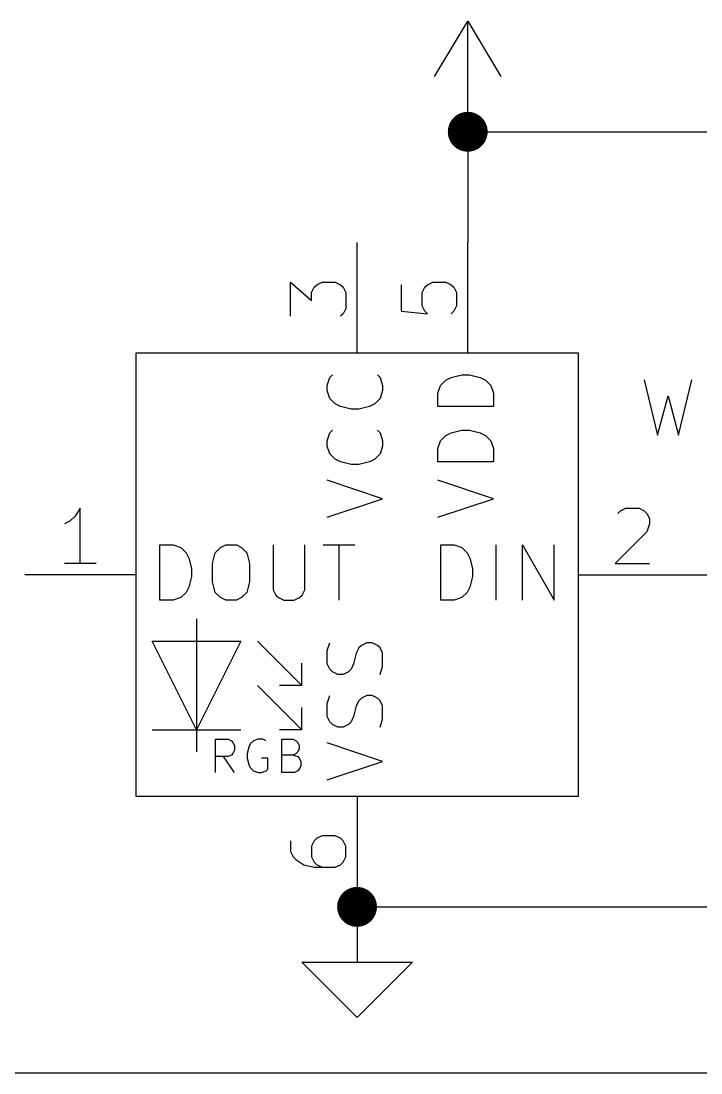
# Model space of a CAD drawing. Extents: x 0.4 to 11.3, y -7.9 to -0.4.
# Drawn here: x 2.596 to 3.211, y -2.8 to -1.85 of the extents above; entities that cross this region are included whole.
import ezdxf

# ---------------------------------------------------------------- set-up
doc = ezdxf.new("R2010")
doc.units = 0
doc.header["$MEASUREMENT"] = 0
for name, color, linetype in [('CYAN2', 4, 'CONTINUOUS'), ('GREEN3', 91, 'CONTINUOUS'), ('LYELLOW', 51, 'CONTINUOUS'), ('RED2', 1, 'CONTINUOUS'), ('RED3', 11, 'CONTINUOUS')]:
    doc.layers.add(name, color=color, linetype=linetype)

msp = doc.modelspace()

# ---------------------------------------------------------------- linework, layer by layer
at = {"layer": 'CYAN2', "linetype": 'CONTINUOUS'}
for p, q in [((2.87313, -2.17905), (2.87551, -2.1719)), ((2.87313, -2.17905), (2.87551, -2.1719)), ((2.87551, -2.1719), (2.87789, -2.16952)), ((2.87551, -2.1719), (2.87789, -2.16952)), ((2.91837, -2.16952), (2.92075, -2.1719)), ((2.91837, -2.16952), (2.92075, -2.1719)), ((2.92075, -2.1719), (2.92313, -2.17905)), ((2.92075, -2.1719), (2.92313, -2.17905)), ((2.97551, -2.17905), (2.98028, -2.17428)), ((2.97551, -2.17905), (2.98028, -2.17428)), ((2.98028, -2.17428), (2.98504, -2.1719)), ((2.98028, -2.17428), (2.98504, -2.1719)), ((2.98504, -2.1719), (2.99456, -2.16952)), ((2.98504, -2.1719), (2.99456, -2.16952)), ((2.99456, -2.16952), (3.0017, -2.16952)), ((2.99456, -2.16952), (3.0017, -2.16952)), ((3.0017, -2.16952), (3.01122, -2.1719)), ((3.0017, -2.16952), (3.01122, -2.1719)), ((3.01122, -2.1719), (3.01599, -2.17428)), ((3.01122, -2.1719), (3.01599, -2.17428)), ((3.01599, -2.17428), (3.02075, -2.17905)), ((3.01599, -2.17428), (3.02075, -2.17905)), ((3.15952, -2.17404), (3.17143, -2.22404)), ((3.15952, -2.17404), (3.17143, -2.22404)), ((3.19048, -2.22404), (3.20238, -2.17404)), ((3.19048, -2.22404), (3.20238, -2.17404)), ((2.87313, -2.18381), (2.87313, -2.17905)), ((2.87313, -2.18381), (2.87313, -2.17905)), ((2.87551, -2.19095), (2.87313, -2.18381)), ((2.87551, -2.19095), (2.87313, -2.18381)), ((2.92313, -2.18381), (2.92075, -2.19095)), ((2.92313, -2.18381), (2.92075, -2.19095)), ((2.92313, -2.17905), (2.92313, -2.18381)), ((2.92313, -2.17905), (2.92313, -2.18381)), ((2.97313, -2.18619), (2.97551, -2.17905)), ((2.97313, -2.18619), (2.97551, -2.17905)), ((3.02075, -2.17905), (3.02313, -2.18619)), ((3.02075, -2.17905), (3.02313, -2.18619)), ((2.88028, -2.19571), (2.87551, -2.19095)), ((2.88028, -2.19571), (2.87551, -2.19095)), ((2.92075, -2.19095), (2.91599, -2.19571)), ((2.92075, -2.19095), (2.91599, -2.19571)), ((2.97313, -2.19809), (2.97313, -2.18619)), ((2.97313, -2.19809), (2.97313, -2.18619)), ((3.02313, -2.18619), (3.02313, -2.19809)), ((3.02313, -2.18619), (3.02313, -2.19809)), ((3.17143, -2.22404), (3.18095, -2.18833)), ((3.17143, -2.22404), (3.18095, -2.18833)), ((3.18095, -2.18833), (3.19048, -2.22404)), ((3.18095, -2.18833), (3.19048, -2.22404)), ((2.88504, -2.19809), (2.88028, -2.19571)), ((2.88504, -2.19809), (2.88028, -2.19571)), ((2.89456, -2.20047), (2.88504, -2.19809)), ((2.89456, -2.20047), (2.88504, -2.19809)), ((2.9017, -2.20047), (2.89456, -2.20047)), ((2.9017, -2.20047), (2.89456, -2.20047)), ((2.91122, -2.19809), (2.9017, -2.20047)), ((2.91122, -2.19809), (2.9017, -2.20047)), ((2.91599, -2.19571), (2.91122, -2.19809)), ((2.91599, -2.19571), (2.91122, -2.19809)), ((3.02313, -2.19809), (2.97313, -2.19809)), ((3.02313, -2.19809), (2.97313, -2.19809)), ((2.87313, -2.22905), (2.87551, -2.2219)), ((2.87313, -2.22905), (2.87551, -2.2219)), ((2.87551, -2.2219), (2.87789, -2.21952)), ((2.87551, -2.2219), (2.87789, -2.21952)), ((2.91837, -2.21952), (2.92075, -2.2219)), ((2.91837, -2.21952), (2.92075, -2.2219)), ((2.92075, -2.2219), (2.92313, -2.22905)), ((2.92075, -2.2219), (2.92313, -2.22905)), ((2.98028, -2.22428), (2.98504, -2.2219)), ((2.98028, -2.22428), (2.98504, -2.2219)), ((2.98504, -2.2219), (2.99456, -2.21952)), ((2.98504, -2.2219), (2.99456, -2.21952)), ((2.99456, -2.21952), (3.0017, -2.21952)), ((2.99456, -2.21952), (3.0017, -2.21952)), ((3.0017, -2.21952), (3.01122, -2.2219)), ((3.0017, -2.21952), (3.01122, -2.2219)), ((3.01122, -2.2219), (3.01599, -2.22428)), ((3.01122, -2.2219), (3.01599, -2.22428)), ((2.87313, -2.23381), (2.87313, -2.22905)), ((2.87313, -2.23381), (2.87313, -2.22905)), ((2.92313, -2.22905), (2.92313, -2.23381)), ((2.92313, -2.22905), (2.92313, -2.23381)), ((2.97313, -2.23619), (2.97551, -2.22905)), ((2.97313, -2.23619), (2.97551, -2.22905)), ((2.97551, -2.22905), (2.98028, -2.22428)), ((2.97551, -2.22905), (2.98028, -2.22428)), ((3.01599, -2.22428), (3.02075, -2.22905)), ((3.01599, -2.22428), (3.02075, -2.22905)), ((3.02075, -2.22905), (3.02313, -2.23619)), ((3.02075, -2.22905), (3.02313, -2.23619)), ((2.87551, -2.24095), (2.87313, -2.23381)), ((2.87551, -2.24095), (2.87313, -2.23381)), ((2.88028, -2.24571), (2.87551, -2.24095)), ((2.88028, -2.24571), (2.87551, -2.24095)), ((2.92075, -2.24095), (2.91599, -2.24571)), ((2.92075, -2.24095), (2.91599, -2.24571)), ((2.92313, -2.23381), (2.92075, -2.24095)), ((2.92313, -2.23381), (2.92075, -2.24095)), ((2.97313, -2.24809), (2.97313, -2.23619)), ((2.97313, -2.24809), (2.97313, -2.23619)), ((3.02313, -2.23619), (3.02313, -2.24809)), ((3.02313, -2.23619), (3.02313, -2.24809)), ((2.88504, -2.24809), (2.88028, -2.24571)), ((2.88504, -2.24809), (2.88028, -2.24571)), ((2.89456, -2.25047), (2.88504, -2.24809)), ((2.89456, -2.25047), (2.88504, -2.24809)), ((2.9017, -2.25047), (2.89456, -2.25047)), ((2.9017, -2.25047), (2.89456, -2.25047)), ((2.91122, -2.24809), (2.9017, -2.25047)), ((2.91122, -2.24809), (2.9017, -2.25047)), ((2.91599, -2.24571), (2.91122, -2.24809)), ((2.91599, -2.24571), (2.91122, -2.24809)), ((3.02313, -2.24809), (2.97313, -2.24809)), ((3.02313, -2.24809), (2.97313, -2.24809)), ((2.92313, -2.28143), (2.87313, -2.26476)), ((2.92313, -2.28143), (2.87313, -2.26476)), ((3.02313, -2.28143), (2.97313, -2.26476)), ((3.02313, -2.28143), (2.97313, -2.26476)), ((2.87313, -2.29809), (2.92313, -2.28143)), ((2.87313, -2.29809), (2.92313, -2.28143)), ((2.97313, -2.29809), (3.02313, -2.28143)), ((2.97313, -2.29809), (3.02313, -2.28143)), ((2.7219, -2.37313), (2.7219, -2.32313)), ((2.7219, -2.32313), (2.73381, -2.32313)), ((2.7219, -2.37313), (2.7219, -2.32313)), ((2.7219, -2.32313), (2.73381, -2.32313)), ((2.73381, -2.32313), (2.74095, -2.32551)), ((2.73381, -2.32313), (2.74095, -2.32551)), ((2.74095, -2.32551), (2.74571, -2.33028)), ((2.74095, -2.32551), (2.74571, -2.33028)), ((2.7719, -2.33028), (2.77667, -2.32551)), ((2.7719, -2.33028), (2.77667, -2.32551)), ((2.77667, -2.32551), (2.78143, -2.32313)), ((2.77667, -2.32551), (2.78143, -2.32313)), ((2.78143, -2.32313), (2.79095, -2.32313)), ((2.78143, -2.32313), (2.79095, -2.32313)), ((2.79095, -2.32313), (2.79571, -2.32551)), ((2.79095, -2.32313), (2.79571, -2.32551)), ((2.79571, -2.32551), (2.80047, -2.33028)), ((2.79571, -2.32551), (2.80047, -2.33028)), ((2.82428, -2.32313), (2.82428, -2.36361)), ((2.82428, -2.32313), (2.82428, -2.36361)), ((2.85285, -2.36361), (2.85285, -2.32313)), ((2.85285, -2.36361), (2.85285, -2.32313)), ((2.86952, -2.32313), (2.89809, -2.32313)), ((2.86952, -2.32313), (2.89809, -2.32313)), ((2.88381, -2.37313), (2.88381, -2.32313)), ((2.88381, -2.37313), (2.88381, -2.32313)), ((2.97571, -2.37313), (2.97571, -2.32313)), ((2.97571, -2.32313), (2.98761, -2.32313)), ((2.97571, -2.37313), (2.97571, -2.32313)), ((2.97571, -2.32313), (2.98761, -2.32313)), ((2.98761, -2.32313), (2.99476, -2.32551)), ((2.98761, -2.32313), (2.99476, -2.32551)), ((2.99476, -2.32551), (2.99952, -2.33028)), ((2.99476, -2.32551), (2.99952, -2.33028)), ((3.02571, -2.37313), (3.02571, -2.32313)), ((3.02571, -2.37313), (3.02571, -2.32313)), ((3.04952, -2.37313), (3.04952, -2.32313)), ((3.04952, -2.32313), (3.07809, -2.37313)), ((3.04952, -2.37313), (3.04952, -2.32313)), ((3.04952, -2.32313), (3.07809, -2.37313)), ((3.07809, -2.37313), (3.07809, -2.32313)), ((3.07809, -2.37313), (3.07809, -2.32313)), ((2.74571, -2.33028), (2.74809, -2.33504)), ((2.74571, -2.33028), (2.74809, -2.33504)), ((2.74809, -2.33504), (2.75047, -2.34456)), ((2.74809, -2.33504), (2.75047, -2.34456)), ((2.76952, -2.3398), (2.7719, -2.33028)), ((2.76952, -2.3398), (2.7719, -2.33028)), ((2.80047, -2.33028), (2.80285, -2.3398)), ((2.80047, -2.33028), (2.80285, -2.3398)), ((2.99952, -2.33028), (3.0019, -2.33504)), ((2.99952, -2.33028), (3.0019, -2.33504)), ((3.0019, -2.33504), (3.00428, -2.34456)), ((3.0019, -2.33504), (3.00428, -2.34456)), ((2.75047, -2.34456), (2.75047, -2.3517)), ((2.75047, -2.34456), (2.75047, -2.3517)), ((2.76952, -2.35646), (2.76952, -2.3398)), ((2.76952, -2.35646), (2.76952, -2.3398)), ((2.80285, -2.3398), (2.80285, -2.35646)), ((2.80285, -2.3398), (2.80285, -2.35646)), ((3.00428, -2.34456), (3.00428, -2.3517)), ((3.00428, -2.34456), (3.00428, -2.3517)), ((2.75047, -2.3517), (2.74809, -2.36122)), ((2.75047, -2.3517), (2.74809, -2.36122)), ((3.00428, -2.3517), (3.0019, -2.36122)), ((3.00428, -2.3517), (3.0019, -2.36122)), ((2.74809, -2.36122), (2.74571, -2.36599)), ((2.74809, -2.36122), (2.74571, -2.36599)), ((2.7719, -2.36599), (2.76952, -2.35646)), ((2.7719, -2.36599), (2.76952, -2.35646)), ((2.80285, -2.35646), (2.80047, -2.36599)), ((2.80285, -2.35646), (2.80047, -2.36599)), ((2.82428, -2.36361), (2.82667, -2.36837)), ((2.82428, -2.36361), (2.82667, -2.36837)), ((2.85048, -2.36837), (2.85285, -2.36361)), ((2.85048, -2.36837), (2.85285, -2.36361)), ((3.0019, -2.36122), (2.99952, -2.36599)), ((3.0019, -2.36122), (2.99952, -2.36599)), ((2.73381, -2.37313), (2.7219, -2.37313)), ((2.73381, -2.37313), (2.7219, -2.37313)), ((2.74095, -2.37075), (2.73381, -2.37313)), ((2.74095, -2.37075), (2.73381, -2.37313)), ((2.74571, -2.36599), (2.74095, -2.37075)), ((2.74571, -2.36599), (2.74095, -2.37075)), ((2.77667, -2.37075), (2.7719, -2.36599)), ((2.77667, -2.37075), (2.7719, -2.36599)), ((2.78143, -2.37313), (2.77667, -2.37075)), ((2.78143, -2.37313), (2.77667, -2.37075)), ((2.79095, -2.37313), (2.78143, -2.37313)), ((2.79095, -2.37313), (2.78143, -2.37313)), ((2.79571, -2.37075), (2.79095, -2.37313)), ((2.79571, -2.37075), (2.79095, -2.37313)), ((2.80047, -2.36599), (2.79571, -2.37075)), ((2.80047, -2.36599), (2.79571, -2.37075)), ((2.82667, -2.36837), (2.82905, -2.37075)), ((2.82667, -2.36837), (2.82905, -2.37075)), ((2.82905, -2.37075), (2.83381, -2.37313)), ((2.82905, -2.37075), (2.83381, -2.37313)), ((2.83381, -2.37313), (2.84333, -2.37313)), ((2.83381, -2.37313), (2.84333, -2.37313)), ((2.84333, -2.37313), (2.84809, -2.37075)), ((2.84333, -2.37313), (2.84809, -2.37075)), ((2.84809, -2.37075), (2.85048, -2.36837)), ((2.84809, -2.37075), (2.85048, -2.36837)), ((2.98761, -2.37313), (2.97571, -2.37313)), ((2.98761, -2.37313), (2.97571, -2.37313)), ((2.99476, -2.37075), (2.98761, -2.37313)), ((2.99476, -2.37075), (2.98761, -2.37313)), ((2.99952, -2.36599), (2.99476, -2.37075)), ((2.99952, -2.36599), (2.99476, -2.37075)), ((2.87313, -2.41857), (2.87551, -2.41143)), ((2.87313, -2.41857), (2.87551, -2.41143)), ((2.90885, -2.41143), (2.90408, -2.41381)), ((2.90885, -2.41143), (2.90408, -2.41381)), ((2.91361, -2.41143), (2.90885, -2.41143)), ((2.91361, -2.41143), (2.90885, -2.41143)), ((2.91837, -2.41381), (2.91361, -2.41143)), ((2.91837, -2.41381), (2.91361, -2.41143)), ((2.87313, -2.43047), (2.87313, -2.41857)), ((2.87313, -2.43047), (2.87313, -2.41857)), ((2.89932, -2.42095), (2.89694, -2.43047)), ((2.89932, -2.42095), (2.89694, -2.43047)), ((2.9017, -2.41619), (2.89932, -2.42095)), ((2.9017, -2.41619), (2.89932, -2.42095)), ((2.90408, -2.41381), (2.9017, -2.41619)), ((2.90408, -2.41381), (2.9017, -2.41619)), ((2.92075, -2.41619), (2.91837, -2.41381)), ((2.92075, -2.41619), (2.91837, -2.41381)), ((2.92313, -2.42095), (2.92075, -2.41619)), ((2.92313, -2.42095), (2.92075, -2.41619)), ((2.92313, -2.43285), (2.92313, -2.42095)), ((2.92313, -2.43285), (2.92313, -2.42095)), ((2.87551, -2.43524), (2.87313, -2.43047)), ((2.87551, -2.43524), (2.87313, -2.43047)), ((2.89694, -2.43047), (2.89456, -2.43524)), ((2.89694, -2.43047), (2.89456, -2.43524)), ((2.87789, -2.43762), (2.87551, -2.43524)), ((2.87789, -2.43762), (2.87551, -2.43524)), ((2.88265, -2.44), (2.87789, -2.43762)), ((2.88265, -2.44), (2.87789, -2.43762)), ((2.88742, -2.44), (2.88265, -2.44)), ((2.88742, -2.44), (2.88265, -2.44)), ((2.89218, -2.43762), (2.88742, -2.44)), ((2.89218, -2.43762), (2.88742, -2.44)), ((2.89456, -2.43524), (2.89218, -2.43762)), ((2.89456, -2.43524), (2.89218, -2.43762)), ((2.92075, -2.44), (2.92313, -2.43285)), ((2.92075, -2.44), (2.92313, -2.43285)), ((2.87313, -2.46619), (2.87551, -2.45904)), ((2.87313, -2.46619), (2.87551, -2.45904)), ((2.90885, -2.45904), (2.90408, -2.46143)), ((2.90885, -2.45904), (2.90408, -2.46143)), ((2.91361, -2.45904), (2.90885, -2.45904)), ((2.91361, -2.45904), (2.90885, -2.45904)), ((2.91837, -2.46143), (2.91361, -2.45904)), ((2.91837, -2.46143), (2.91361, -2.45904)), ((2.87313, -2.47809), (2.87313, -2.46619)), ((2.87313, -2.47809), (2.87313, -2.46619)), ((2.89932, -2.46857), (2.89694, -2.47809)), ((2.89932, -2.46857), (2.89694, -2.47809)), ((2.9017, -2.46381), (2.89932, -2.46857)), ((2.9017, -2.46381), (2.89932, -2.46857)), ((2.90408, -2.46143), (2.9017, -2.46381)), ((2.90408, -2.46143), (2.9017, -2.46381)), ((2.92075, -2.46381), (2.91837, -2.46143)), ((2.92075, -2.46381), (2.91837, -2.46143)), ((2.92313, -2.46857), (2.92075, -2.46381)), ((2.92313, -2.46857), (2.92075, -2.46381)), ((2.92313, -2.48047), (2.92313, -2.46857)), ((2.92313, -2.48047), (2.92313, -2.46857)), ((2.87551, -2.48285), (2.87313, -2.47809)), ((2.87551, -2.48285), (2.87313, -2.47809)), ((2.89694, -2.47809), (2.89456, -2.48285)), ((2.89694, -2.47809), (2.89456, -2.48285)), ((2.87789, -2.48524), (2.87551, -2.48285)), ((2.87789, -2.48524), (2.87551, -2.48285)), ((2.88265, -2.48761), (2.87789, -2.48524)), ((2.88265, -2.48761), (2.87789, -2.48524)), ((2.88742, -2.48761), (2.88265, -2.48761)), ((2.88742, -2.48761), (2.88265, -2.48761)), ((2.89218, -2.48524), (2.88742, -2.48761)), ((2.89218, -2.48524), (2.88742, -2.48761)), ((2.89456, -2.48285), (2.89218, -2.48524)), ((2.89456, -2.48285), (2.89218, -2.48524)), ((2.92075, -2.48761), (2.92313, -2.48047)), ((2.92075, -2.48761), (2.92313, -2.48047)), ((2.92313, -2.51857), (2.87313, -2.5019)), ((2.92313, -2.51857), (2.87313, -2.5019)), ((2.87313, -2.53524), (2.92313, -2.51857)), ((2.87313, -2.53524), (2.92313, -2.51857))]:
    msp.add_line(p, q, dxfattribs=at)
at = {"layer": 'GREEN3', "linetype": 'CONTINUOUS'}
for p, q in [((3, -1.95), (3, -2.05)), ((3, -1.95), (3.75, -1.95)), ((3.2, -2.35), (3.35, -2.35)), ((2.9, -2.65), (3.65, -2.65)), ((1.1, -2.8), (5.45, -2.8))]:
    msp.add_line(p, q, dxfattribs=at)
at = {"layer": 'GREEN3', "const_width": 0.018}
for points in [[(2.991, -1.95, 1), (3.009, -1.95, 1)], [(2.891, -2.65, 1), (2.909, -2.65, 1)]]:
    msp.add_lwpolyline(points, format="xyb", close=True, dxfattribs=at)
at = {"layer": 'LYELLOW', "linetype": 'CONTINUOUS'}
for p, q in [((2.7, -2.15), (2.7, -2.55)), ((3.1, -2.15), (2.7, -2.15)), ((3.1, -2.55), (3.1, -2.15)), ((2.7, -2.55), (3.1, -2.55))]:
    msp.add_line(p, q, dxfattribs=at)
at = {"layer": 'RED2', "linetype": 'CONTINUOUS'}
for p, q in [((2.97, -1.9), (3, -1.85)), ((3, -1.95), (3, -1.85)), ((3, -1.85), (3.03, -1.9)), ((2.9, -2.15), (2.9, -2.05)), ((2.9, -2.15), (2.9, -2.05)), ((3, -2.15), (3, -2.05)), ((3, -2.15), (3, -2.05)), ((2.7, -2.15), (2.7, -2.55)), ((3.1, -2.15), (2.7, -2.15)), ((3.1, -2.55), (3.1, -2.15)), ((2.7, -2.35), (2.6, -2.35)), ((2.7, -2.35), (2.6, -2.35)), ((3.1, -2.35), (3.2, -2.35)), ((3.1, -2.35), (3.2, -2.35)), ((2.755, -2.39), (2.755, -2.49)), ((2.715, -2.41), (2.795, -2.41)), ((2.755, -2.49), (2.715, -2.41)), ((2.795, -2.41), (2.755, -2.49)), ((2.81, -2.41), (2.85, -2.45)), ((2.85, -2.45), (2.85, -2.43)), ((2.81, -2.45), (2.85, -2.49)), ((2.85, -2.45), (2.83, -2.45)), ((2.85, -2.49), (2.85, -2.47)), ((2.715, -2.49), (2.795, -2.49)), ((2.755, -2.49), (2.755, -2.51)), ((2.85, -2.49), (2.83, -2.49)), ((2.77214, -2.52856), (2.77214, -2.49856)), ((2.77214, -2.49856), (2.78357, -2.49856)), ((2.78357, -2.49856), (2.78643, -2.49999)), ((2.78643, -2.49999), (2.78785, -2.50142)), ((2.78785, -2.50142), (2.78928, -2.50428)), ((2.78928, -2.50428), (2.78928, -2.50856)), ((2.80214, -2.50571), (2.80071, -2.51142)), ((2.80357, -2.50285), (2.80214, -2.50571)), ((2.80643, -2.49999), (2.80357, -2.50285)), ((2.81071, -2.49856), (2.80643, -2.49999)), ((2.815, -2.49856), (2.81071, -2.49856)), ((2.81785, -2.49999), (2.815, -2.49856)), ((2.83214, -2.52856), (2.83214, -2.49856)), ((2.83214, -2.49856), (2.84214, -2.49856)), ((2.84214, -2.49856), (2.845, -2.49999)), ((2.845, -2.49999), (2.84643, -2.50142)), ((2.84643, -2.50142), (2.84785, -2.50428)), ((2.84785, -2.50714), (2.84643, -2.50999)), ((2.84785, -2.50428), (2.84785, -2.50714)), ((2.78357, -2.51428), (2.77214, -2.51428)), ((2.78928, -2.52856), (2.77928, -2.51428)), ((2.78643, -2.51285), (2.78357, -2.51428)), ((2.78785, -2.51142), (2.78643, -2.51285)), ((2.78928, -2.50856), (2.78785, -2.51142)), ((2.80071, -2.51142), (2.80071, -2.51571)), ((2.80071, -2.51571), (2.80214, -2.52142)), ((2.81928, -2.51571), (2.81357, -2.51571)), ((2.81928, -2.52571), (2.81928, -2.51571)), ((2.84214, -2.51285), (2.83214, -2.51285)), ((2.845, -2.51142), (2.84214, -2.51285)), ((2.84214, -2.51285), (2.84643, -2.51428)), ((2.84643, -2.50999), (2.845, -2.51142)), ((2.84643, -2.51428), (2.84785, -2.51571)), ((2.84785, -2.51571), (2.84928, -2.51856)), ((2.80214, -2.52142), (2.80357, -2.52428)), ((2.80357, -2.52428), (2.80643, -2.52714)), ((2.81785, -2.52714), (2.81928, -2.52571)), ((2.84785, -2.52571), (2.84643, -2.52714)), ((2.84928, -2.52285), (2.84785, -2.52571)), ((2.84928, -2.51856), (2.84928, -2.52285)), ((2.80643, -2.52714), (2.81071, -2.52856)), ((2.81071, -2.52856), (2.81357, -2.52856)), ((2.81357, -2.52856), (2.81785, -2.52714)), ((2.84357, -2.52856), (2.83214, -2.52856)), ((2.84643, -2.52714), (2.84357, -2.52856)), ((2.7, -2.55), (3.1, -2.55)), ((2.9, -2.55), (2.9, -2.65)), ((2.9, -2.55), (2.9, -2.65)), ((2.9, -2.65), (2.9, -2.7)), ((2.9, -2.75), (2.85, -2.7)), ((2.85, -2.7), (2.9, -2.7)), ((2.9, -2.7), (2.95, -2.7)), ((2.95, -2.7), (2.9, -2.75))]:
    msp.add_line(p, q, dxfattribs=at)
at = {"layer": 'RED3', "linetype": 'CONTINUOUS'}
for p, q in [((2.83988, -2.11666), (2.83988, -2.08571)), ((2.83988, -2.08571), (2.85893, -2.10238)), ((2.83988, -2.11666), (2.83988, -2.08571)), ((2.83988, -2.08571), (2.85893, -2.10238)), ((2.86131, -2.09047), (2.86369, -2.08809)), ((2.86131, -2.09047), (2.86369, -2.08809)), ((2.86369, -2.08809), (2.86845, -2.08571)), ((2.86369, -2.08809), (2.86845, -2.08571)), ((2.86845, -2.08571), (2.88035, -2.08571)), ((2.86845, -2.08571), (2.88035, -2.08571)), ((2.88035, -2.08571), (2.88512, -2.08809)), ((2.88035, -2.08571), (2.88512, -2.08809)), ((2.88512, -2.08809), (2.8875, -2.09047)), ((2.88512, -2.08809), (2.8875, -2.09047)), ((2.93988, -2.08809), (2.93988, -2.1119)), ((2.93988, -2.08809), (2.93988, -2.1119)), ((2.96131, -2.09047), (2.96369, -2.08809)), ((2.96131, -2.09047), (2.96369, -2.08809)), ((2.96369, -2.08809), (2.96845, -2.08571)), ((2.96369, -2.08809), (2.96845, -2.08571)), ((2.96845, -2.08571), (2.98035, -2.08571)), ((2.96845, -2.08571), (2.98035, -2.08571)), ((2.98035, -2.08571), (2.98512, -2.08809)), ((2.98035, -2.08571), (2.98512, -2.08809)), ((2.98512, -2.08809), (2.9875, -2.09047)), ((2.98512, -2.08809), (2.9875, -2.09047)), ((2.85893, -2.09523), (2.86131, -2.09047)), ((2.85893, -2.09523), (2.86131, -2.09047)), ((2.85893, -2.10238), (2.85893, -2.09523)), ((2.85893, -2.10238), (2.85893, -2.09523)), ((2.8875, -2.09047), (2.88988, -2.09523)), ((2.8875, -2.09047), (2.88988, -2.09523)), ((2.88988, -2.09523), (2.88988, -2.10952)), ((2.88988, -2.09523), (2.88988, -2.10952)), ((2.95893, -2.09523), (2.96131, -2.09047)), ((2.95893, -2.09523), (2.96131, -2.09047)), ((2.95893, -2.10714), (2.95893, -2.09523)), ((2.95893, -2.10714), (2.95893, -2.09523)), ((2.9875, -2.09047), (2.98988, -2.09523)), ((2.9875, -2.09047), (2.98988, -2.09523)), ((2.98988, -2.09523), (2.98988, -2.10714)), ((2.98988, -2.09523), (2.98988, -2.10714)), ((2.96131, -2.1119), (2.95893, -2.10714)), ((2.96131, -2.1119), (2.95893, -2.10714)), ((2.98988, -2.10714), (2.9875, -2.1119)), ((2.98988, -2.10714), (2.9875, -2.1119)), ((2.8875, -2.11428), (2.88512, -2.11666)), ((2.8875, -2.11428), (2.88512, -2.11666)), ((2.88988, -2.10952), (2.8875, -2.11428)), ((2.88988, -2.10952), (2.8875, -2.11428)), ((2.93988, -2.1119), (2.96369, -2.11428)), ((2.93988, -2.1119), (2.96369, -2.11428)), ((2.96369, -2.11428), (2.96131, -2.1119)), ((2.96369, -2.11428), (2.96131, -2.1119)), ((2.9875, -2.1119), (2.98512, -2.11428)), ((2.9875, -2.1119), (2.98512, -2.11428)), ((2.64524, -2.29702), (2.64048, -2.30178)), ((2.64524, -2.29702), (2.64048, -2.30178)), ((2.65, -2.28988), (2.64524, -2.29702)), ((2.65, -2.28988), (2.64524, -2.29702)), ((2.65, -2.33988), (2.65, -2.28988)), ((2.65, -2.33988), (2.65, -2.28988)), ((3.13572, -2.29464), (3.13809, -2.29226)), ((3.13572, -2.29464), (3.13809, -2.29226)), ((3.13809, -2.29226), (3.14286, -2.28988)), ((3.13809, -2.29226), (3.14286, -2.28988)), ((3.14286, -2.28988), (3.15476, -2.28988)), ((3.14286, -2.28988), (3.15476, -2.28988)), ((3.15476, -2.28988), (3.15952, -2.29226)), ((3.15476, -2.28988), (3.15952, -2.29226)), ((3.15952, -2.29226), (3.16191, -2.29464)), ((3.15952, -2.29226), (3.16191, -2.29464)), ((3.16191, -2.29464), (3.16429, -2.2994)), ((3.16191, -2.29464), (3.16429, -2.2994)), ((2.64048, -2.30178), (2.63572, -2.30417)), ((2.64048, -2.30178), (2.63572, -2.30417)), ((3.16429, -2.30417), (3.16191, -2.31131)), ((3.16429, -2.30417), (3.16191, -2.31131)), ((3.16429, -2.2994), (3.16429, -2.30417)), ((3.16429, -2.2994), (3.16429, -2.30417)), ((3.16191, -2.31131), (3.13333, -2.33988)), ((3.16191, -2.31131), (3.13333, -2.33988)), ((2.66429, -2.33988), (2.63572, -2.33988)), ((2.66429, -2.33988), (2.63572, -2.33988)), ((3.13333, -2.33988), (3.16429, -2.33988)), ((3.13333, -2.33988), (3.16429, -2.33988)), ((2.83988, -2.59047), (2.83988, -2.6)), ((2.83988, -2.59047), (2.83988, -2.6)), ((2.86131, -2.59047), (2.85893, -2.59523)), ((2.86131, -2.59047), (2.85893, -2.59523)), ((2.86369, -2.58809), (2.86131, -2.59047)), ((2.86369, -2.58809), (2.86131, -2.59047)), ((2.86845, -2.58571), (2.86369, -2.58809)), ((2.86845, -2.58571), (2.86369, -2.58809)), ((2.88035, -2.58571), (2.86845, -2.58571)), ((2.88035, -2.58571), (2.86845, -2.58571)), ((2.88512, -2.58809), (2.88035, -2.58571)), ((2.88512, -2.58809), (2.88035, -2.58571)), ((2.8875, -2.59047), (2.88512, -2.58809)), ((2.8875, -2.59047), (2.88512, -2.58809)), ((2.88988, -2.59523), (2.8875, -2.59047)), ((2.88988, -2.59523), (2.8875, -2.59047)), ((2.83988, -2.6), (2.84226, -2.60476)), ((2.83988, -2.6), (2.84226, -2.60476)), ((2.85893, -2.59523), (2.85893, -2.60476)), ((2.85893, -2.59523), (2.85893, -2.60476)), ((2.88988, -2.60476), (2.88988, -2.59523)), ((2.88988, -2.60476), (2.88988, -2.59523)), ((2.84226, -2.60476), (2.84464, -2.60714)), ((2.84226, -2.60476), (2.84464, -2.60714)), ((2.84464, -2.60714), (2.85178, -2.6119)), ((2.84464, -2.60714), (2.85178, -2.6119)), ((2.85178, -2.6119), (2.86131, -2.61428)), ((2.85178, -2.6119), (2.86131, -2.61428)), ((2.85893, -2.60476), (2.86131, -2.60952)), ((2.85893, -2.60476), (2.86131, -2.60952)), ((2.86131, -2.60952), (2.86369, -2.6119)), ((2.86131, -2.60952), (2.86369, -2.6119)), ((2.86369, -2.6119), (2.86845, -2.61428)), ((2.86369, -2.6119), (2.86845, -2.61428)), ((2.88035, -2.61428), (2.88512, -2.6119)), ((2.88035, -2.61428), (2.88512, -2.6119)), ((2.88512, -2.6119), (2.8875, -2.60952)), ((2.88512, -2.6119), (2.8875, -2.60952)), ((2.8875, -2.60952), (2.88988, -2.60476)), ((2.8875, -2.60952), (2.88988, -2.60476)), ((2.86131, -2.61428), (2.88035, -2.61428)), ((2.86131, -2.61428), (2.88035, -2.61428))]:
    msp.add_line(p, q, dxfattribs=at)

doc.saveas('drawing.dxf')
